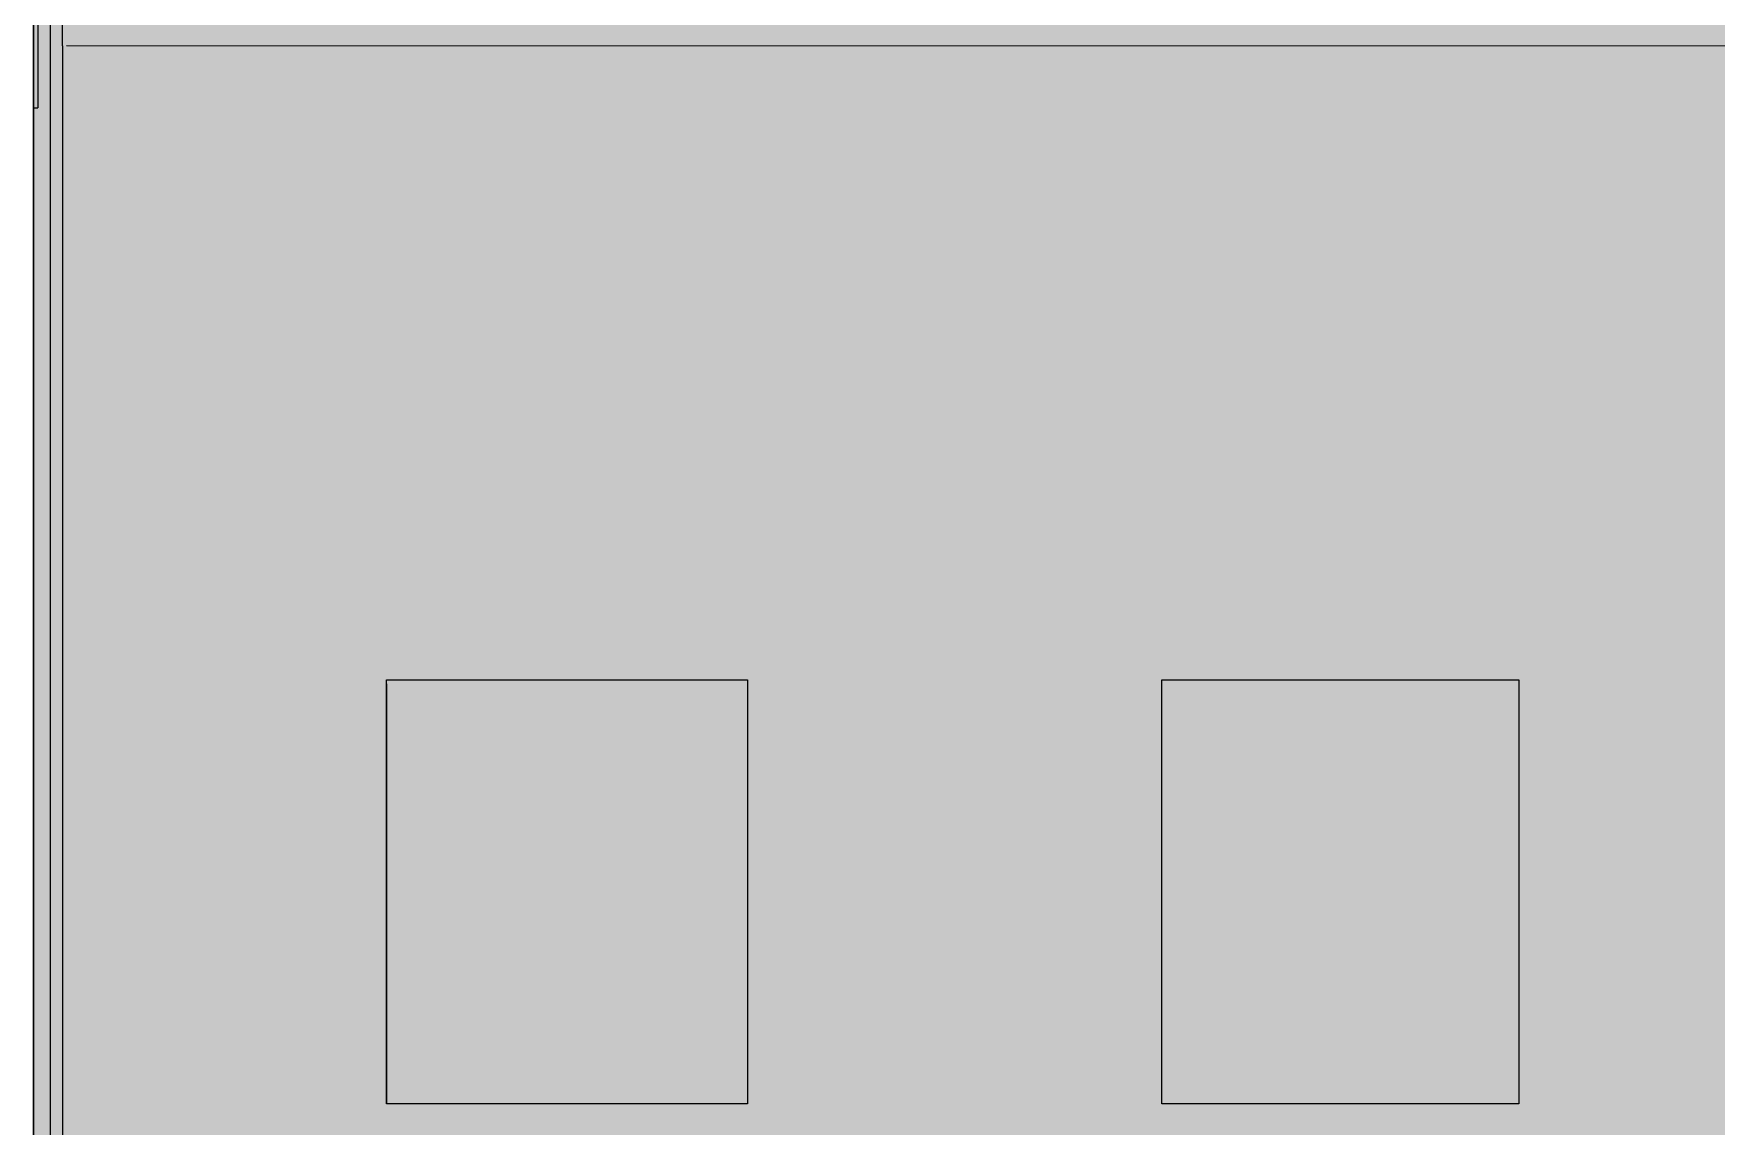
# Model space of a CAD drawing. Header units: millimetres. Extents: x 0 to 966, y -664 to 90.
# Drawn here: x 750 to 786.01, y -87.25 to -63.86 of the extents above; entities that cross this region are included whole.
import ezdxf

# ---------------------------------------------------------------- set-up
doc = ezdxf.new("R2010")
doc.units = ezdxf.units.MM
for name, color, linetype in [('HDL_BODY', 7, 'Continuous'), ('HDL_COLOUR', 7, 'Continuous'), ('HDL_DETAIL', 7, 'Continuous'), ('HDL_PRINT', 7, 'Continuous')]:
    doc.layers.add(name, color=color, linetype=linetype)

# ---------------------------------------------------------------- blocks, each defined once
blk = doc.blocks.new('M_R12.16.1_FRONT')
at = {"layer": 'HDL_BODY', "true_color": 0x202126}
blk.add_hatch(color=250, dxfattribs=at).paths.add_polyline_path([(0, 0), (216, 0), (216, 90), (0, 90)])
at = {"layer": 'HDL_BODY', "true_color": 0x2a2a30}
blk.add_hatch(color=250, dxfattribs=at).paths.add_polyline_path([(0.4, 20.52), (215.6, 20.52), (215.6, 68.31), (0.4, 68.31)])
at = {"layer": 'HDL_COLOUR', "true_color": 0x0d0e11}
for points in [[(11.05, 44.4), (15.25, 44.4), (15.25, 52.5), (11.05, 52.5)], [(26.2, 44.4), (30.4, 44.4), (30.4, 52.5), (26.2, 52.5)]]:
    blk.add_hatch(color=168, dxfattribs=at).paths.add_polyline_path(points)
at = {"layer": 'HDL_COLOUR', "true_color": 0x34363a}
for points in [[(11.75, 47.9), (14.55, 47.9), (14.55, 49), (11.75, 49)], [(26.9, 47.9), (29.7, 47.9), (29.7, 49), (26.9, 49)]]:
    blk.add_hatch(color=250, dxfattribs=at).paths.add_polyline_path(points)
at = {"layer": 'HDL_PRINT', "true_color": 0x6c217f}
for points in [[(4.566, 63.14), (5.619, 63.14), (5.619, 61.91), (7.2, 61.91), (7.2, 63.14), (8.253, 63.14), (8.253, 59.532), (7.2, 59.532), (7.2, 61.027), (5.619, 61.027), (5.619, 59.532), (4.566, 59.532), (4.566, 63.14)], [(12.907, 63.14), (13.961, 63.14), (13.961, 60.323), (16.419, 60.323), (16.419, 59.532), (12.907, 59.532), (12.907, 59.972), (12.907, 60.323), (12.907, 63.14)]]:
    blk.add_hatch(color=207, dxfattribs=at).paths.add_polyline_path(points)
h = blk.add_hatch(color=207, dxfattribs=at)
h.paths.add_polyline_path([(9.746, 62.35), (9.746, 60.323), (10.624, 60.323), (10.69, 60.326), (10.754, 60.336), (10.817, 60.351), (10.877, 60.367), (10.932, 60.383), (10.982, 60.398), (11.026, 60.408), (11.063, 60.412), (11.1, 60.45), (11.136, 60.487), (11.169, 60.525), (11.197, 60.563), (11.219, 60.6), (11.233, 60.638), (11.239, 60.676), (11.265, 60.735), (11.285, 60.794), (11.3, 60.855), (11.311, 60.918), (11.319, 60.984), (11.323, 61.053), (11.326, 61.127), (11.326, 61.206), (11.327, 61.291), (11.324, 61.407), (11.318, 61.514), (11.309, 61.612), (11.296, 61.702), (11.28, 61.783), (11.262, 61.855), (11.242, 61.918), (11.221, 61.973), (11.198, 62.019), (11.175, 62.056), (11.151, 62.085), (11.122, 62.135), (11.088, 62.18), (11.048, 62.219), (11.003, 62.254), (10.953, 62.283), (10.898, 62.307), (10.837, 62.326), (10.771, 62.339), (10.7, 62.347), (10.624, 62.35), (9.746, 62.35)])
h.paths.add_polyline_path([(8.78, 63.14), (10.887, 63.14), (10.966, 63.14), (11.045, 63.139), (11.122, 63.138), (11.198, 63.135), (11.272, 63.129), (11.343, 63.121), (11.411, 63.111), (11.475, 63.096), (11.535, 63.077), (11.59, 63.054), (11.648, 63.021), (11.706, 62.983), (11.762, 62.939), (11.816, 62.891), (11.868, 62.84), (11.915, 62.786), (11.958, 62.73), (11.996, 62.672), (12.029, 62.614), (12.058, 62.555), (12.087, 62.496), (12.117, 62.437), (12.146, 62.378), (12.175, 62.319), (12.205, 62.26), (12.234, 62.202), (12.263, 62.143), (12.292, 62.085), (12.316, 62.008), (12.335, 61.936), (12.35, 61.866), (12.361, 61.799), (12.369, 61.733), (12.374, 61.667), (12.378, 61.599), (12.379, 61.53), (12.38, 61.457), (12.38, 61.381), (12.378, 61.274), (12.374, 61.174), (12.366, 61.081), (12.357, 60.993), (12.347, 60.909), (12.336, 60.83), (12.325, 60.755), (12.315, 60.683), (12.306, 60.613), (12.299, 60.545), (12.294, 60.478), (12.292, 60.412), (12.26, 60.353), (12.223, 60.294), (12.182, 60.236), (12.139, 60.177), (12.095, 60.118), (12.052, 60.059), (12.011, 60), (11.973, 59.941), (11.941, 59.883), (11.883, 59.854), (11.825, 59.825), (11.769, 59.796), (11.715, 59.766), (11.663, 59.737), (11.616, 59.707), (11.573, 59.677), (11.534, 59.648), (11.502, 59.618), (11.417, 59.592), (11.338, 59.572), (11.265, 59.557), (11.195, 59.547), (11.129, 59.539), (11.066, 59.535), (11.005, 59.533), (10.946, 59.532), (10.887, 59.532), (8.78, 59.532), (8.78, 63.14)])
at = {"layer": 'HDL_PRINT', "true_color": 0xdee1e9}
for points in [[(24.673, 63.14), (24.673, 63.14), (24.673, 62.789), (24.51, 62.787), (24.349, 62.78), (24.189, 62.768), (24.031, 62.751), (23.874, 62.729), (23.718, 62.703), (23.564, 62.672), (23.411, 62.636), (23.26, 62.595), (23.111, 62.549), (22.964, 62.499), (22.818, 62.443), (22.675, 62.383), (22.533, 62.319), (22.393, 62.249), (22.255, 62.175), (22.12, 62.096), (21.986, 62.012), (21.855, 61.923), (21.726, 61.83), (21.6, 61.731), (21.073, 61.731), (21.2, 61.844), (21.331, 61.953), (21.464, 62.058), (21.6, 62.159), (21.739, 62.255), (21.881, 62.346), (22.025, 62.433), (22.173, 62.516), (22.322, 62.594), (22.475, 62.666), (22.63, 62.735), (22.787, 62.798), (22.947, 62.856), (23.11, 62.909), (23.274, 62.956), (23.441, 62.999), (23.611, 63.036), (23.782, 63.067), (23.956, 63.093), (24.132, 63.114), (24.31, 63.128), (24.491, 63.137), (24.673, 63.14)], [(24.673, 63.14), (24.845, 63.137), (25.016, 63.128), (25.187, 63.114), (25.358, 63.093), (25.527, 63.067), (25.696, 63.036), (25.863, 62.999), (26.029, 62.956), (26.193, 62.909), (26.355, 62.856), (26.515, 62.798), (26.672, 62.735), (26.827, 62.666), (26.979, 62.594), (27.128, 62.516), (27.274, 62.433), (27.416, 62.346), (27.555, 62.255), (27.689, 62.159), (27.82, 62.058), (27.946, 61.953), (28.068, 61.844), (28.185, 61.731), (27.658, 61.731), (27.544, 61.83), (27.425, 61.923), (27.304, 62.012), (27.179, 62.096), (27.051, 62.175), (26.92, 62.249), (26.787, 62.319), (26.65, 62.383), (26.511, 62.443), (26.369, 62.499), (26.225, 62.549), (26.078, 62.595), (25.929, 62.636), (25.779, 62.672), (25.626, 62.703), (25.471, 62.729), (25.314, 62.751), (25.156, 62.768), (24.996, 62.78), (24.835, 62.787), (24.673, 62.789), (24.673, 63.14)], [(29.063, 59.532), (29.589, 61.731), (29.942, 61.731), (29.414, 59.532), (29.063, 59.532)], [(30.644, 59.532), (31.083, 61.645), (32.663, 61.645), (32.577, 61.291), (31.433, 61.291), (31.347, 60.762), (32.399, 60.762), (32.399, 60.412), (31.258, 60.412), (31.169, 59.883), (32.399, 59.883), (32.313, 59.532), (30.644, 59.532)], [(32.577, 59.532), (33.015, 61.645), (33.365, 61.645), (32.926, 59.532), (32.577, 59.532)], [(35.297, 61.645), (34.858, 59.532), (33.279, 59.532), (33.365, 59.883), (34.506, 59.883), (34.595, 60.323), (33.54, 60.323), (33.54, 60.676), (34.684, 60.676), (34.769, 61.291), (33.54, 61.291), (33.629, 61.645), (35.297, 61.645)], [(20.985, 61.557), (21.512, 61.557), (21.512, 59.532), (20.985, 59.532), (20.985, 61.557)], [(22.302, 61.556), (22.829, 61.556), (21.248, 59.796), (21.248, 60.236), (21.073, 60.236), (22.302, 61.556)], [(25.024, 61.556), (25.463, 61.556), (25.463, 59.532), (25.375, 59.532), (25.024, 59.532), (24.848, 59.532), (23.97, 60.852), (23.97, 59.532), (23.444, 59.532), (23.444, 61.556), (23.619, 61.556), (23.97, 61.556), (24.146, 61.556), (25.024, 60.236), (25.024, 61.556)], [(27.746, 61.556), (28.273, 61.556), (26.429, 59.532), (25.902, 59.532), (27.746, 61.556)], [(26.692, 61.556), (26.078, 61.556), (27.658, 59.532), (28.273, 59.532), (26.692, 61.556)], [(21.6, 60.676), (21.688, 60.676), (22.039, 60.762), (23.092, 59.532), (22.39, 59.532), (21.6, 60.501), (21.6, 60.676)], [(5.004, 52.221), (5.443, 52.221), (5.443, 48.963), (5.004, 48.963), (5.004, 52.221)], [(21.512, 52.221), (22.039, 52.221), (22.039, 48.963), (21.512, 48.963), (21.512, 52.221)]]:
    blk.add_hatch(color=254, dxfattribs=at).paths.add_polyline_path(points)
h = blk.add_hatch(color=254, dxfattribs=at)
h.paths.add_polyline_path([(4.126, 44.912), (4.128, 45), (4.133, 45.088), (4.141, 45.175), (4.152, 45.261), (4.166, 45.346), (4.181, 45.43), (4.199, 45.511), (4.218, 45.591), (4.238, 45.668), (4.259, 45.742), (4.28, 45.813), (4.302, 45.881), (4.331, 45.939), (4.362, 45.998), (4.393, 46.057), (4.427, 46.116), (4.463, 46.175), (4.504, 46.234), (4.548, 46.293), (4.598, 46.351), (4.653, 46.41), (4.712, 46.439), (4.77, 46.467), (4.829, 46.494), (4.887, 46.518), (4.946, 46.54), (5.004, 46.559), (5.063, 46.573), (5.122, 46.582), (5.18, 46.585), (5.239, 46.585), (5.297, 46.584), (5.356, 46.582), (5.414, 46.577), (5.473, 46.57), (5.531, 46.559), (5.59, 46.543), (5.648, 46.523), (5.707, 46.496), (5.74, 46.463), (5.773, 46.43), (5.806, 46.393), (5.839, 46.354), (5.872, 46.311), (5.905, 46.262), (5.937, 46.207), (5.97, 46.145), (6, 46.113), (6.029, 46.074), (6.058, 46.031), (6.087, 45.983), (6.117, 45.932), (6.146, 45.878), (6.175, 45.821), (6.205, 45.764), (6.234, 45.705), (6.236, 45.655), (6.242, 45.601), (6.25, 45.542), (6.26, 45.479), (6.272, 45.411), (6.284, 45.339), (6.295, 45.262), (6.306, 45.181), (6.314, 45.096), (6.32, 45.006), (6.322, 44.912), (6.32, 44.816), (6.313, 44.721), (6.304, 44.628), (6.291, 44.537), (6.275, 44.449), (6.258, 44.365), (6.238, 44.285), (6.216, 44.212), (6.193, 44.144), (6.17, 44.084), (6.146, 44.032), (6.12, 43.955), (6.093, 43.883), (6.065, 43.816), (6.035, 43.752), (6.003, 43.691), (5.969, 43.632), (5.932, 43.576), (5.89, 43.521), (5.845, 43.467), (5.795, 43.414), (5.742, 43.388), (5.689, 43.363), (5.634, 43.338), (5.578, 43.315), (5.52, 43.294), (5.46, 43.275), (5.396, 43.26), (5.328, 43.249), (5.257, 43.241), (5.18, 43.239), (5.108, 43.241), (5.037, 43.248), (4.966, 43.26), (4.897, 43.278), (4.829, 43.302), (4.763, 43.332), (4.7, 43.369), (4.639, 43.413), (4.582, 43.465), (4.528, 43.524), (4.478, 43.592), (4.44, 43.652), (4.403, 43.716), (4.367, 43.786), (4.331, 43.862), (4.298, 43.943), (4.266, 44.029), (4.236, 44.121), (4.209, 44.217), (4.186, 44.32), (4.165, 44.427), (4.149, 44.541), (4.137, 44.659), (4.129, 44.783), (4.126, 44.912)])
h.paths.add_polyline_path([(4.566, 44.912), (4.567, 44.783), (4.572, 44.662), (4.581, 44.548), (4.592, 44.442), (4.605, 44.343), (4.62, 44.252), (4.638, 44.168), (4.657, 44.091), (4.677, 44.021), (4.698, 43.959), (4.719, 43.904), (4.741, 43.857), (4.797, 43.801), (4.847, 43.751), (4.894, 43.709), (4.939, 43.673), (4.983, 43.644), (5.027, 43.621), (5.074, 43.605), (5.125, 43.595), (5.18, 43.592), (5.262, 43.595), (5.333, 43.605), (5.395, 43.621), (5.45, 43.644), (5.502, 43.673), (5.551, 43.709), (5.6, 43.751), (5.651, 43.801), (5.707, 43.857), (5.729, 43.904), (5.75, 43.959), (5.771, 44.021), (5.791, 44.091), (5.81, 44.168), (5.828, 44.252), (5.843, 44.343), (5.856, 44.442), (5.867, 44.548), (5.876, 44.662), (5.881, 44.783), (5.882, 44.912), (5.881, 45.04), (5.876, 45.162), (5.867, 45.275), (5.856, 45.382), (5.843, 45.481), (5.828, 45.572), (5.81, 45.657), (5.791, 45.734), (5.771, 45.804), (5.75, 45.866), (5.729, 45.922), (5.707, 45.97), (5.651, 46.025), (5.6, 46.074), (5.551, 46.116), (5.502, 46.152), (5.45, 46.182), (5.395, 46.205), (5.333, 46.221), (5.262, 46.231), (5.18, 46.234), (5.118, 46.23), (5.062, 46.219), (5.01, 46.202), (4.961, 46.179), (4.911, 46.152), (4.859, 46.122), (4.803, 46.089), (4.741, 46.056), (4.721, 45.994), (4.701, 45.928), (4.681, 45.858), (4.663, 45.785), (4.645, 45.707), (4.628, 45.626), (4.613, 45.539), (4.599, 45.448), (4.588, 45.352), (4.578, 45.251), (4.571, 45.144), (4.567, 45.031), (4.566, 44.912)])
h = blk.add_hatch(color=254, dxfattribs=at)
h.paths.add_polyline_path([(20.721, 44.912), (20.721, 45), (20.722, 45.088), (20.723, 45.175), (20.725, 45.261), (20.728, 45.346), (20.732, 45.43), (20.739, 45.511), (20.748, 45.591), (20.759, 45.668), (20.772, 45.742), (20.789, 45.813), (20.809, 45.881), (20.839, 45.939), (20.869, 45.998), (20.9, 46.057), (20.934, 46.116), (20.971, 46.175), (21.011, 46.234), (21.056, 46.293), (21.105, 46.351), (21.161, 46.41), (21.213, 46.436), (21.267, 46.461), (21.321, 46.486), (21.377, 46.509), (21.435, 46.53), (21.496, 46.548), (21.56, 46.564), (21.627, 46.575), (21.699, 46.583), (21.775, 46.585), (21.837, 46.585), (21.893, 46.584), (21.945, 46.58), (21.995, 46.574), (22.045, 46.563), (22.096, 46.548), (22.152, 46.525), (22.214, 46.496), (22.247, 46.467), (22.284, 46.437), (22.325, 46.406), (22.368, 46.372), (22.412, 46.335), (22.455, 46.295), (22.496, 46.25), (22.533, 46.201), (22.566, 46.145), (22.595, 46.108), (22.618, 46.064), (22.637, 46.013), (22.653, 45.958), (22.67, 45.898), (22.689, 45.836), (22.712, 45.771), (22.741, 45.705), (22.743, 45.655), (22.749, 45.601), (22.757, 45.542), (22.767, 45.479), (22.779, 45.411), (22.791, 45.339), (22.803, 45.262), (22.813, 45.181), (22.821, 45.096), (22.827, 45.006), (22.829, 44.912), (22.827, 44.816), (22.821, 44.721), (22.811, 44.628), (22.798, 44.537), (22.783, 44.449), (22.765, 44.365), (22.745, 44.285), (22.723, 44.212), (22.701, 44.144), (22.677, 44.084), (22.653, 44.032), (22.627, 43.955), (22.6, 43.883), (22.572, 43.816), (22.542, 43.752), (22.511, 43.691), (22.476, 43.632), (22.439, 43.576), (22.398, 43.521), (22.352, 43.467), (22.302, 43.414), (22.267, 43.385), (22.221, 43.357), (22.166, 43.33), (22.104, 43.305), (22.038, 43.283), (21.97, 43.265), (21.902, 43.251), (21.837, 43.242), (21.775, 43.239), (21.682, 43.241), (21.592, 43.248), (21.507, 43.26), (21.427, 43.278), (21.351, 43.302), (21.279, 43.332), (21.211, 43.369), (21.148, 43.413), (21.089, 43.465), (21.035, 43.524), (20.985, 43.592), (20.949, 43.652), (20.915, 43.716), (20.884, 43.786), (20.856, 43.862), (20.83, 43.943), (20.808, 44.029), (20.787, 44.121), (20.77, 44.217), (20.755, 44.32), (20.743, 44.427), (20.734, 44.541), (20.727, 44.659), (20.723, 44.783), (20.721, 44.912)])
h.paths.add_polyline_path([(21.073, 44.912), (21.075, 44.783), (21.08, 44.662), (21.088, 44.548), (21.099, 44.442), (21.112, 44.343), (21.128, 44.252), (21.145, 44.168), (21.164, 44.091), (21.184, 44.021), (21.205, 43.959), (21.226, 43.904), (21.248, 43.857), (21.307, 43.801), (21.365, 43.751), (21.424, 43.709), (21.483, 43.673), (21.541, 43.644), (21.6, 43.621), (21.658, 43.605), (21.717, 43.595), (21.775, 43.592), (21.831, 43.595), (21.881, 43.605), (21.928, 43.621), (21.973, 43.644), (22.017, 43.673), (22.061, 43.709), (22.108, 43.751), (22.159, 43.801), (22.214, 43.857), (22.236, 43.904), (22.258, 43.959), (22.279, 44.021), (22.299, 44.091), (22.318, 44.168), (22.335, 44.252), (22.351, 44.343), (22.364, 44.442), (22.375, 44.548), (22.383, 44.662), (22.388, 44.783), (22.39, 44.912), (22.388, 45.04), (22.383, 45.162), (22.375, 45.275), (22.364, 45.382), (22.351, 45.481), (22.335, 45.572), (22.318, 45.657), (22.299, 45.734), (22.279, 45.804), (22.258, 45.866), (22.236, 45.922), (22.214, 45.97), (22.159, 46.025), (22.108, 46.074), (22.061, 46.116), (22.017, 46.152), (21.973, 46.182), (21.928, 46.205), (21.881, 46.221), (21.831, 46.231), (21.775, 46.234), (21.694, 46.231), (21.624, 46.222), (21.564, 46.208), (21.513, 46.189), (21.469, 46.167), (21.431, 46.142), (21.397, 46.115), (21.366, 46.086), (21.336, 46.056), (21.297, 45.994), (21.261, 45.928), (21.229, 45.858), (21.199, 45.785), (21.173, 45.707), (21.149, 45.626), (21.129, 45.539), (21.112, 45.448), (21.098, 45.352), (21.087, 45.251), (21.079, 45.144), (21.074, 45.031), (21.073, 44.912)])
at = {"layer": 'HDL_DETAIL', "color": 251, "true_color": 0x52555c}
for points in [[(0, 0), (216, 0), (216, 89.824), (0, 89.824), (0, 0)], [(0.351, 0.176), (215.912, 0.176), (215.912, 90), (0.351, 90), (0.351, 0.176)], [(0.351, 22.456), (215.912, 22.456), (215.912, 67.808), (0.351, 67.808), (0.351, 22.456)], [(0, 67.632), (216, 67.632), (216, 22.28), (0, 22.28), (0, 67.632)], [(0.614, 65.872), (0.614, 65.872)], [(0, 64.552), (0, 64.552)], [(0, 64.552), (0, 64.552)], [(0.087, 64.552), (0.087, 64.552)], [(7.551, 52.309), (15.278, 52.309), (15.278, 43.239), (7.551, 43.239), (7.551, 52.309)], [(24.146, 52.309), (31.785, 52.309), (31.785, 43.239), (24.146, 43.239), (24.146, 52.309)]]:
    blk.add_lwpolyline(points, close=True, dxfattribs=at)
for points in [[(0.614, 65.872), (0.614, 66.311), (0.614, 66.665), (0.614, 66.93), (0.614, 67.105), (0.614, 67.191)], [(0.087, 66.4), (0.087, 65.782), (0.087, 65.256), (0.087, 64.903), (0.087, 64.638), (0.087, 64.552)], [(0.614, 65.872), (0.614, 54.512), (0.614, 43.063), (0.614, 31.704)], [(214.506, 65.871), (0.702, 65.872)], [(214.506, 65.871), (0.702, 65.872)], [(214.506, 65.871), (0.702, 65.872)], [(214.506, 65.871), (0.702, 65.872)], [(214.506, 65.871), (0.702, 65.872)], [(214.506, 65.871), (0.702, 65.872)], [(214.506, 65.871), (0.702, 65.872)], [(214.506, 65.871), (0.702, 65.872)], [(214.506, 65.871), (0.702, 65.872)], [(214.506, 65.871), (0.702, 65.872)], [(214.506, 65.871), (0.702, 65.872)], [(214.506, 65.871), (0.702, 65.872)], [(214.506, 65.871), (0.702, 65.872)], [(214.506, 65.871), (0.702, 65.872)], [(214.506, 65.871), (0.702, 65.872)], [(214.506, 65.871), (0.702, 65.872)], [(214.506, 65.871), (0.702, 65.872)], [(214.506, 65.871), (0.702, 65.872)], [(214.506, 65.871), (0.702, 65.872)], [(214.506, 65.871), (0.702, 65.872)], [(215.911, 65.871), (0.702, 65.872)], [(0, 64.552), (0, 25.362)], [(0, 64.552), (0, 25.362)], [(0, 64.552), (0, 25.362)], [(0, 64.552), (0, 25.362)], [(0, 64.552), (0, 25.362)], [(0, 64.552), (0, 25.362)], [(0, 64.552), (0, 25.362)], [(0, 64.552), (0, 25.362)], [(0, 64.552), (0, 25.362)], [(0, 64.552), (0, 25.362)], [(0, 64.552), (0, 25.362)], [(0, 64.552), (0, 25.362)], [(0, 64.552), (0, 25.362)], [(0, 64.552), (0, 25.362)], [(0, 64.552), (0, 25.362)], [(0, 64.552), (0, 25.362)], [(0, 64.552), (0, 25.362)], [(0, 64.552), (0, 25.362)], [(0, 64.552), (0, 25.362)], [(0, 64.552), (0, 25.362)], [(0, 64.552), (0, 25.362)], [(0, 64.552), (0.087, 64.552)], [(0, 64.552), (0.087, 64.552)], [(0, 64.552), (0.087, 64.552)], [(0, 64.552), (0.087, 64.552)], [(0, 64.552), (0.087, 64.552)], [(0, 64.552), (0.087, 64.552)], [(0, 64.552), (0.087, 64.552)], [(0, 64.552), (0.087, 64.552)], [(0, 64.552), (0.087, 64.552)], [(0, 64.552), (0.087, 64.552)], [(0, 64.552), (0.087, 64.552)], [(0, 64.552), (0.087, 64.552)], [(0, 64.552), (0.087, 64.552)], [(0, 64.552), (0.087, 64.552)], [(0, 64.552), (0.087, 64.552)], [(0, 64.552), (0.087, 64.552)], [(0, 64.552), (0.087, 64.552)], [(0, 64.552), (0.087, 64.552)], [(0, 64.552), (0.087, 64.552)], [(0, 64.552), (0.087, 64.552)], [(0, 64.552), (0.087, 64.552)], [(7.551, 52.22), (7.551, 43.239)]]:
    blk.add_lwpolyline(points, dxfattribs=at)

msp = doc.modelspace()

# ---------------------------------------------------------------- block references
msp.add_blockref('M_R12.16.1_FRONT', (750, -130))

doc.saveas('drawing.dxf')
